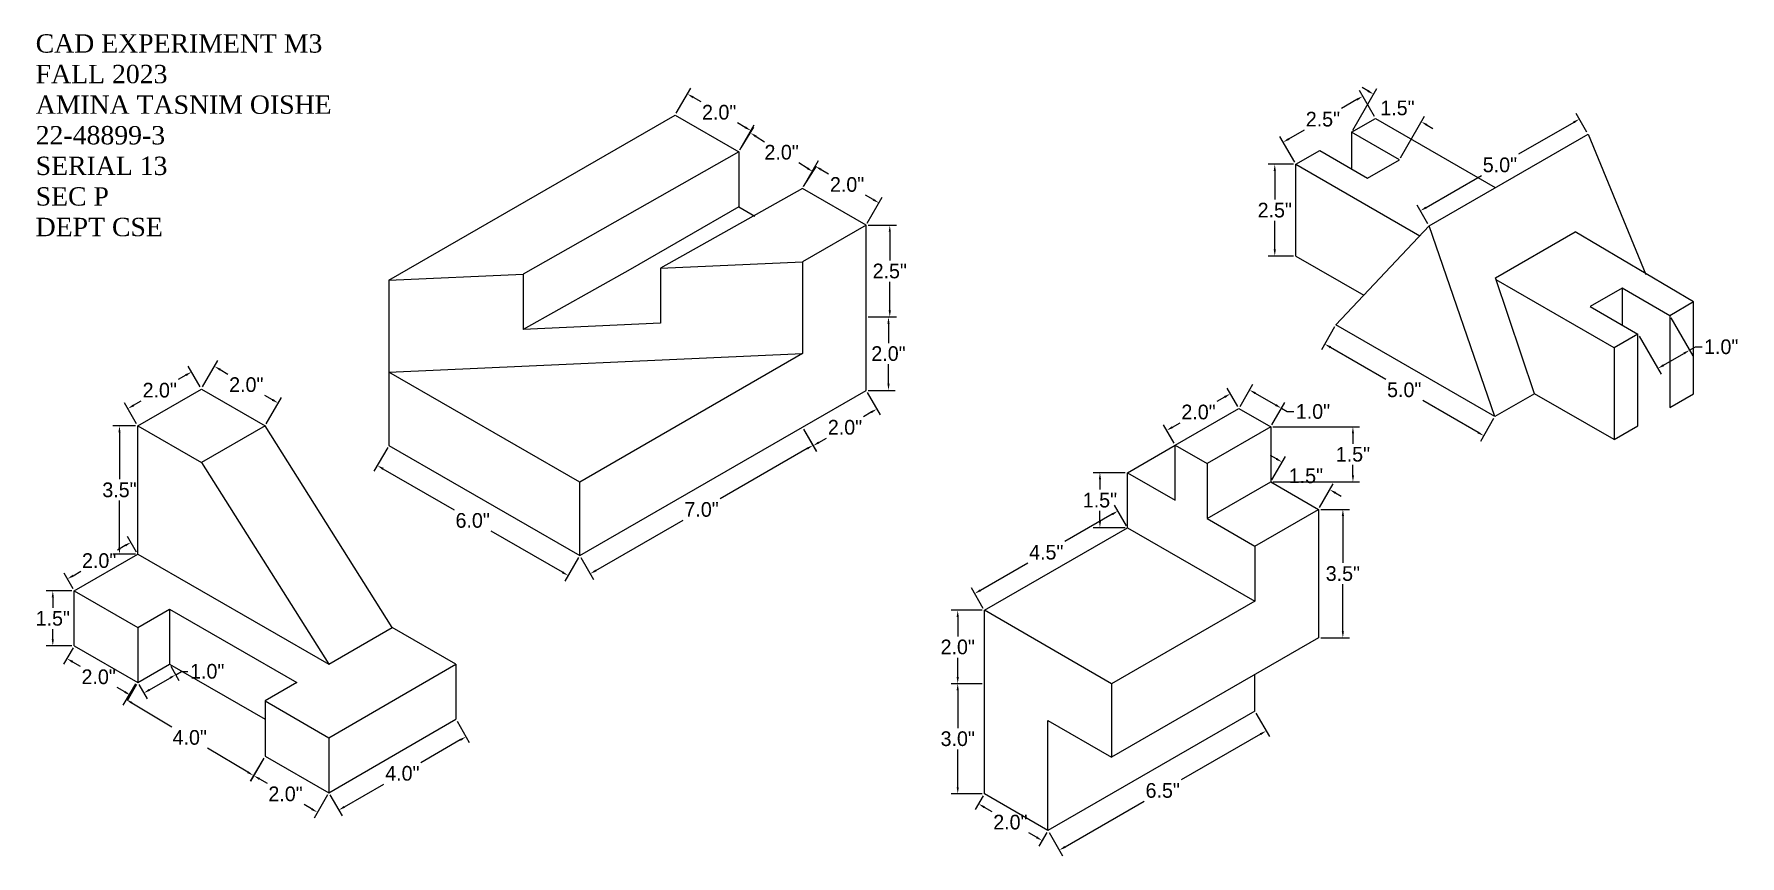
# Model space of a CAD drawing. Header units: inches. Extents: x 13 to 59.5, y 14.7 to 37.1.
import ezdxf

# ---------------------------------------------------------------- set-up
doc = ezdxf.new("R2010")
doc.units = ezdxf.units.IN
doc.header["$MEASUREMENT"] = 0
doc.dimstyles.get("Standard").update_dxf_attribs({"dimtxt": 0.4, "dimasz": 0.18, "dimexe": 0.18, "dimexo": 0.0625, "dimgap": 0.09, "dimtad": 0, "dimtih": 1, "dimtoh": 1, "dimdec": 1, "dimzin": 0, "dimdsep": 46, "dimlunit": 3, "dimtxsty": 'Standard', "dimcen": 0.09, "dimadec": 0, "dimazin": 0, "dimtfac": 1, "dimtdec": 1, "dimtofl": 0, "dimtmove": 0, "dimatfit": 3, "dimfxl": 1, "dimtolj": 1, "dimtzin": 0, "dimarcsym": 0})

# ---------------------------------------------------------------- blocks, each defined once
blk = doc.blocks.new('*D3')
at = {"color": 0, "lineweight": -2}
for p, q in [((55.287, 34.468), (54.993, 34.977)), ((54.927, 34.732), (53.42, 33.862)), ((50.909, 32.412), (52.416, 33.282)), ((50.957, 31.968), (50.663, 32.477))]:
    blk.add_line(p, q, dxfattribs=at)
at = {"color": 0}
for points in [[(54.912, 34.758), (54.942, 34.706), (55.083, 34.822)], [(50.894, 32.438), (50.924, 32.386), (50.753, 32.322)]]:
    blk.add_solid(points, dxfattribs=at)
at = {"layer": 'Defpoints', "color": 0}
for p in [(55.083, 34.822), (55.318, 34.414), (50.988, 31.914)]:
    blk.add_point(p, dxfattribs=at)
at = {"color": 0, "insert": (52.918, 33.572), "char_height": 0.4, "attachment_point": 5}
blk.add_mtext('\\A1;5.0"', dxfattribs=at)
blk = doc.blocks.new('*D4')
at = {"color": 0, "lineweight": -2}
for p, q in [((47.303, 33.589), (46.609, 33.589)), ((46.789, 33.409), (46.789, 32.629)), ((46.789, 31.269), (46.789, 32.049)), ((47.303, 31.089), (46.609, 31.089))]:
    blk.add_line(p, q, dxfattribs=at)
at = {"color": 0}
for points in [[(46.759, 33.409), (46.819, 33.409), (46.789, 33.589)], [(46.759, 31.269), (46.819, 31.269), (46.789, 31.089)]]:
    blk.add_solid(points, dxfattribs=at)
at = {"layer": 'Defpoints', "color": 0}
for p in [(46.789, 33.589), (47.366, 33.589), (47.366, 31.089)]:
    blk.add_point(p, dxfattribs=at)
at = {"color": 0, "insert": (46.789, 32.339), "char_height": 0.4, "attachment_point": 5}
blk.add_mtext('\\A1;2.5"', dxfattribs=at)
blk = doc.blocks.new('*D5')
at = {"color": 0, "lineweight": -2}
for p, q in [((48.417, 29.16), (48.058, 28.538)), ((48.304, 28.604), (49.811, 27.734)), ((52.322, 26.284), (50.816, 27.154)), ((52.747, 26.66), (52.388, 26.038))]:
    blk.add_line(p, q, dxfattribs=at)
at = {"color": 0}
for points in [[(48.319, 28.63), (48.289, 28.578), (48.148, 28.694)], [(52.337, 26.31), (52.307, 26.258), (52.478, 26.194)]]:
    blk.add_solid(points, dxfattribs=at)
at = {"layer": 'Defpoints', "color": 0}
for p in [(48.448, 29.214), (52.779, 26.714), (52.478, 26.194)]:
    blk.add_point(p, dxfattribs=at)
at = {"color": 0, "insert": (50.313, 27.444), "char_height": 0.4, "attachment_point": 5}
blk.add_mtext('\\A1;5.0"', dxfattribs=at)
blk = doc.blocks.new('*D6')
at = {"color": 0, "lineweight": -2}
for p, q in [((48.913, 34.518), (49.569, 35.655)), ((49.324, 35.589), (49.168, 35.679)), ((50.212, 33.768), (50.868, 34.905)), ((50.934, 34.659), (51.09, 34.569))]:
    blk.add_line(p, q, dxfattribs=at)
at = {"color": 0}
for points in [[(49.339, 35.615), (49.309, 35.563), (49.479, 35.499)], [(50.949, 34.685), (50.919, 34.633), (50.778, 34.749)]]:
    blk.add_solid(points, dxfattribs=at)
at = {"layer": 'Defpoints', "color": 0}
for p in [(48.881, 34.464), (50.778, 34.749), (50.181, 33.714)]:
    blk.add_point(p, dxfattribs=at)
at = {"color": 0, "insert": (50.129, 35.124), "char_height": 0.4, "attachment_point": 5}
blk.add_mtext('\\A1;1.5"', dxfattribs=at)
blk = doc.blocks.new('*D7')
at = {"color": 0, "lineweight": -2}
for p, q in [((49.027, 35.352), (48.602, 35.107)), ((49.5, 34.893), (49.092, 35.598)), ((47.173, 34.282), (47.598, 34.527)), ((47.335, 33.643), (46.927, 34.348))]:
    blk.add_line(p, q, dxfattribs=at)
at = {"color": 0}
for points in [[(49.012, 35.378), (49.042, 35.326), (49.182, 35.442)], [(47.158, 34.308), (47.188, 34.256), (47.017, 34.192)]]:
    blk.add_solid(points, dxfattribs=at)
at = {"layer": 'Defpoints', "color": 0}
for p in [(49.182, 35.442), (49.531, 34.839), (47.366, 33.589)]:
    blk.add_point(p, dxfattribs=at)
at = {"color": 0, "insert": (48.1, 34.817), "char_height": 0.4, "attachment_point": 5}
blk.add_mtext('\\A1;2.5"', dxfattribs=at)
blk = doc.blocks.new('*D8')
at = {"color": 0, "lineweight": -2}
for p, q in [((57.573, 29.41), (58.173, 28.37)), ((56.707, 28.91), (57.307, 27.87)), ((57.373, 28.116), (57.927, 28.436)), ((58.083, 28.526), (58.239, 28.616)), ((58.239, 28.616), (58.419, 28.616))]:
    blk.add_line(p, q, dxfattribs=at)
at = {"color": 0}
for points in [[(57.912, 28.462), (57.942, 28.41), (58.083, 28.526)], [(57.358, 28.142), (57.388, 28.09), (57.217, 28.026)]]:
    blk.add_solid(points, dxfattribs=at)
at = {"layer": 'Defpoints', "color": 0}
for p in [(57.542, 29.464), (56.676, 28.964), (58.083, 28.526)]:
    blk.add_point(p, dxfattribs=at)
at = {"color": 0, "insert": (58.942, 28.616), "char_height": 0.4, "attachment_point": 5}
blk.add_mtext('\\A1;1.0"', dxfattribs=at)
blk = doc.blocks.new('*D9')
at = {"color": 0, "lineweight": -2}
for p, q in [((17.602, 27.522), (18.017, 28.24)), ((18.083, 27.994), (18.291, 27.874)), ((19.503, 27.174), (19.295, 27.294)), ((19.334, 26.522), (19.749, 27.24))]:
    blk.add_line(p, q, dxfattribs=at)
at = {"color": 0}
for points in [[(18.098, 28.02), (18.068, 27.968), (17.927, 28.084)], [(19.518, 27.2), (19.488, 27.148), (19.659, 27.084)]]:
    blk.add_solid(points, dxfattribs=at)
at = {"layer": 'Defpoints', "color": 0}
for p in [(17.927, 28.084), (17.571, 27.467), (19.303, 26.467)]:
    blk.add_point(p, dxfattribs=at)
at = {"color": 0, "insert": (18.793, 27.584), "char_height": 0.4, "attachment_point": 5}
blk.add_mtext('\\A1;2.0"', dxfattribs=at)
blk = doc.blocks.new('*D10')
at = {"color": 0, "lineweight": -2}
for p, q in [((17.54, 27.522), (17.212, 28.089)), ((17.146, 27.843), (16.939, 27.723)), ((15.808, 26.522), (15.48, 27.089)), ((15.726, 27.023), (15.934, 27.143))]:
    blk.add_line(p, q, dxfattribs=at)
at = {"color": 0}
for points in [[(17.131, 27.869), (17.161, 27.817), (17.302, 27.933)], [(15.711, 27.049), (15.741, 26.997), (15.57, 26.933)]]:
    blk.add_solid(points, dxfattribs=at)
at = {"layer": 'Defpoints', "color": 0}
for p in [(17.302, 27.933), (17.571, 27.467), (15.839, 26.467)]:
    blk.add_point(p, dxfattribs=at)
at = {"color": 0, "insert": (16.436, 27.433), "char_height": 0.4, "attachment_point": 5}
blk.add_mtext('\\A1;2.0"', dxfattribs=at)
blk = doc.blocks.new('*D11')
at = {"color": 0, "lineweight": -2}
for p, q in [((15.777, 26.467), (15.16, 26.467)), ((15.34, 26.287), (15.34, 25.007)), ((15.34, 23.147), (15.34, 24.427)), ((15.777, 22.967), (15.16, 22.967))]:
    blk.add_line(p, q, dxfattribs=at)
at = {"color": 0}
for points in [[(15.31, 26.287), (15.37, 26.287), (15.34, 26.467)], [(15.31, 23.147), (15.37, 23.147), (15.34, 22.967)]]:
    blk.add_solid(points, dxfattribs=at)
at = {"layer": 'Defpoints', "color": 0}
for p in [(15.34, 26.467), (15.839, 26.467), (15.839, 22.967)]:
    blk.add_point(p, dxfattribs=at)
at = {"color": 0, "insert": (15.34, 24.717), "char_height": 0.4, "attachment_point": 5}
blk.add_mtext('\\A1;3.5"', dxfattribs=at)
blk = doc.blocks.new('*D12')
at = {"color": 0, "lineweight": -2}
for p, q in [((15.808, 23.022), (15.563, 23.446)), ((15.497, 23.2), (15.289, 23.08)), ((14.076, 22.022), (13.831, 22.446)), ((14.076, 22.38), (14.284, 22.5))]:
    blk.add_line(p, q, dxfattribs=at)
at = {"color": 0}
for points in [[(15.482, 23.226), (15.512, 23.175), (15.653, 23.29)], [(14.061, 22.406), (14.091, 22.355), (13.921, 22.29)]]:
    blk.add_solid(points, dxfattribs=at)
at = {"layer": 'Defpoints', "color": 0}
for p in [(15.839, 22.967), (13.921, 22.29), (14.107, 21.967)]:
    blk.add_point(p, dxfattribs=at)
at = {"color": 0, "insert": (14.787, 22.79), "char_height": 0.4, "attachment_point": 5}
blk.add_mtext('\\A1;2.0"', dxfattribs=at)
blk = doc.blocks.new('*D13')
at = {"color": 0, "lineweight": -2}
for p, q in [((14.044, 21.967), (13.345, 21.967)), ((13.525, 21.787), (13.525, 21.507)), ((13.525, 20.647), (13.525, 20.927)), ((14.044, 20.467), (13.345, 20.467))]:
    blk.add_line(p, q, dxfattribs=at)
at = {"color": 0}
for points in [[(13.495, 21.787), (13.555, 21.787), (13.525, 21.967)], [(13.495, 20.647), (13.555, 20.647), (13.525, 20.467)]]:
    blk.add_solid(points, dxfattribs=at)
at = {"layer": 'Defpoints', "color": 0}
for p in [(14.107, 21.967), (13.525, 20.467), (14.107, 20.467)]:
    blk.add_point(p, dxfattribs=at)
at = {"color": 0, "insert": (13.525, 21.217), "char_height": 0.4, "attachment_point": 5}
blk.add_mtext('\\A1;1.5"', dxfattribs=at)
blk = doc.blocks.new('*D14')
at = {"color": 0, "lineweight": -2}
for p, q in [((14.076, 20.413), (13.818, 19.968)), ((14.064, 20.034), (14.272, 19.914)), ((15.485, 19.214), (15.277, 19.334)), ((15.808, 19.413), (15.55, 18.968))]:
    blk.add_line(p, q, dxfattribs=at)
at = {"color": 0}
for points in [[(14.079, 20.06), (14.049, 20.008), (13.908, 20.124)], [(15.5, 19.24), (15.47, 19.188), (15.64, 19.124)]]:
    blk.add_solid(points, dxfattribs=at)
at = {"layer": 'Defpoints', "color": 0}
for p in [(14.107, 20.467), (13.908, 20.124), (15.839, 19.467)]:
    blk.add_point(p, dxfattribs=at)
at = {"color": 0, "insert": (14.774, 19.624), "char_height": 0.4, "attachment_point": 5}
blk.add_mtext('\\A1;2.0"', dxfattribs=at)
blk = doc.blocks.new('*D17')
at = {"color": 0, "lineweight": -2}
for p, q in [((19.272, 17.413), (18.905, 16.778)), ((19.151, 16.844), (19.359, 16.724)), ((21.004, 16.413), (20.637, 15.778)), ((20.571, 16.024), (20.364, 16.144))]:
    blk.add_line(p, q, dxfattribs=at)
at = {"color": 0}
for points in [[(19.166, 16.87), (19.136, 16.818), (18.995, 16.934)], [(20.586, 16.05), (20.556, 15.998), (20.727, 15.934)]]:
    blk.add_solid(points, dxfattribs=at)
at = {"layer": 'Defpoints', "color": 0}
for p in [(19.303, 17.467), (18.995, 16.934), (21.035, 16.467)]:
    blk.add_point(p, dxfattribs=at)
at = {"color": 0, "insert": (19.861, 16.434), "char_height": 0.4, "attachment_point": 5}
blk.add_mtext('\\A1;2.0"', dxfattribs=at)
blk = doc.blocks.new('*D18')
at = {"color": 0, "lineweight": -2}
for p, q in [((24.531, 18.413), (24.863, 17.838)), ((24.617, 17.904), (23.543, 17.284)), ((21.066, 16.413), (21.399, 15.838)), ((21.465, 16.084), (22.539, 16.704))]:
    blk.add_line(p, q, dxfattribs=at)
at = {"color": 0}
for points in [[(24.602, 17.929), (24.632, 17.878), (24.773, 17.994)], [(21.45, 16.109), (21.48, 16.058), (21.309, 15.994)]]:
    blk.add_solid(points, dxfattribs=at)
at = {"layer": 'Defpoints', "color": 0}
for p in [(24.499, 18.467), (24.773, 17.994), (21.035, 16.467)]:
    blk.add_point(p, dxfattribs=at)
at = {"color": 0, "insert": (23.041, 16.994), "char_height": 0.4, "attachment_point": 5}
blk.add_mtext('\\A1;4.0"', dxfattribs=at)
blk = doc.blocks.new('*D19')
at = {"color": 0, "lineweight": -2}
for p, q in [((16.159, 19.273), (16.714, 19.593)), ((16.736, 19.913), (16.96, 19.527)), ((16.87, 19.683), (17.025, 19.773)), ((17.025, 19.773), (17.205, 19.773)), ((15.87, 19.413), (16.093, 19.027))]:
    blk.add_line(p, q, dxfattribs=at)
at = {"color": 0}
for points in [[(16.699, 19.619), (16.729, 19.567), (16.87, 19.683)], [(16.144, 19.299), (16.174, 19.247), (16.003, 19.183)]]:
    blk.add_solid(points, dxfattribs=at)
at = {"layer": 'Defpoints', "color": 0}
for p in [(16.705, 19.967), (16.87, 19.683), (15.839, 19.467)]:
    blk.add_point(p, dxfattribs=at)
at = {"color": 0, "insert": (17.729, 19.773), "char_height": 0.4, "attachment_point": 5}
blk.add_mtext('\\A1;1.0"', dxfattribs=at)
blk = doc.blocks.new('*D20')
at = {"color": 0, "lineweight": -2}
for p, q in [((15.776, 19.432), (15.43, 18.853)), ((15.677, 18.915), (16.769, 18.262)), ((18.832, 17.028), (17.739, 17.682)), ((19.24, 17.36), (18.894, 16.781))]:
    blk.add_line(p, q, dxfattribs=at)
at = {"color": 0}
for points in [[(15.692, 18.941), (15.661, 18.89), (15.522, 19.008)], [(18.847, 17.054), (18.816, 17.002), (18.986, 16.936)]]:
    blk.add_solid(points, dxfattribs=at)
at = {"layer": 'Defpoints', "color": 0}
for p in [(15.808, 19.486), (19.272, 17.413), (18.986, 16.936)]:
    blk.add_point(p, dxfattribs=at)
at = {"color": 0, "insert": (17.254, 17.972), "char_height": 0.4, "attachment_point": 5}
blk.add_mtext('\\A1;4.0"', dxfattribs=at)
blk = doc.blocks.new('*D21')
at = {"color": 0, "lineweight": -2}
for p, q in [((22.641, 25.876), (22.267, 25.228)), ((22.513, 25.294), (24.453, 24.174)), ((27.397, 22.474), (25.458, 23.594)), ((27.837, 22.876), (27.463, 22.228))]:
    blk.add_line(p, q, dxfattribs=at)
at = {"color": 0}
for points in [[(22.528, 25.32), (22.498, 25.268), (22.357, 25.384)], [(27.412, 22.5), (27.382, 22.448), (27.553, 22.384)]]:
    blk.add_solid(points, dxfattribs=at)
at = {"layer": 'Defpoints', "color": 0}
for p in [(22.672, 25.93), (27.869, 22.93), (27.553, 22.384)]:
    blk.add_point(p, dxfattribs=at)
at = {"color": 0, "insert": (24.955, 23.884), "char_height": 0.4, "attachment_point": 5}
blk.add_mtext('\\A1;6.0"', dxfattribs=at)
blk = doc.blocks.new('*D22')
at = {"color": 0, "lineweight": -2}
for p, q in [((30.498, 34.984), (30.889, 35.662)), ((30.955, 35.416), (31.163, 35.296)), ((32.375, 34.596), (32.167, 34.716)), ((32.23, 33.984), (32.621, 34.662))]:
    blk.add_line(p, q, dxfattribs=at)
at = {"color": 0}
for points in [[(30.97, 35.442), (30.94, 35.39), (30.799, 35.506)], [(32.39, 34.622), (32.36, 34.57), (32.531, 34.506)]]:
    blk.add_solid(points, dxfattribs=at)
at = {"layer": 'Defpoints', "color": 0}
for p in [(30.799, 35.506), (30.467, 34.93), (32.199, 33.93)]:
    blk.add_point(p, dxfattribs=at)
at = {"color": 0, "insert": (31.665, 35.006), "char_height": 0.4, "attachment_point": 5}
blk.add_mtext('\\A1;2.0"', dxfattribs=at)
blk = doc.blocks.new('*D23')
at = {"color": 0, "lineweight": -2}
for p, q in [((33.962, 32.984), (34.371, 33.693)), ((34.437, 33.447), (34.645, 33.327)), ((35.858, 32.627), (35.65, 32.747)), ((35.694, 31.984), (36.103, 32.693))]:
    blk.add_line(p, q, dxfattribs=at)
at = {"color": 0}
for points in [[(34.452, 33.473), (34.422, 33.421), (34.281, 33.537)], [(35.873, 32.653), (35.843, 32.601), (36.013, 32.537)]]:
    blk.add_solid(points, dxfattribs=at)
at = {"layer": 'Defpoints', "color": 0}
for p in [(33.931, 32.93), (36.013, 32.537), (35.663, 31.93)]:
    blk.add_point(p, dxfattribs=at)
at = {"color": 0, "insert": (35.147, 33.037), "char_height": 0.4, "attachment_point": 5}
blk.add_mtext('\\A1;2.0"', dxfattribs=at)
blk = doc.blocks.new('*D24')
at = {"color": 0, "lineweight": -2}
for p, q in [((35.725, 31.93), (36.489, 31.93)), ((36.309, 31.75), (36.309, 30.97)), ((36.309, 29.61), (36.309, 30.39)), ((35.725, 29.43), (36.489, 29.43))]:
    blk.add_line(p, q, dxfattribs=at)
at = {"color": 0}
for points in [[(36.279, 31.75), (36.339, 31.75), (36.309, 31.93)], [(36.279, 29.61), (36.339, 29.61), (36.309, 29.43)]]:
    blk.add_solid(points, dxfattribs=at)
at = {"layer": 'Defpoints', "color": 0}
for p in [(35.663, 31.93), (35.663, 29.43), (36.309, 29.43)]:
    blk.add_point(p, dxfattribs=at)
at = {"color": 0, "insert": (36.309, 30.68), "char_height": 0.4, "attachment_point": 5}
blk.add_mtext('\\A1;2.5"', dxfattribs=at)
blk = doc.blocks.new('*D25')
at = {"color": 0, "lineweight": -2}
for p, q in [((35.725, 29.43), (36.454, 29.43)), ((36.274, 29.25), (36.274, 28.72)), ((36.274, 27.61), (36.274, 28.14)), ((35.725, 27.43), (36.454, 27.43))]:
    blk.add_line(p, q, dxfattribs=at)
at = {"color": 0}
for points in [[(36.244, 29.25), (36.304, 29.25), (36.274, 29.43)], [(36.244, 27.61), (36.304, 27.61), (36.274, 27.43)]]:
    blk.add_solid(points, dxfattribs=at)
at = {"layer": 'Defpoints', "color": 0}
for p in [(35.663, 29.43), (35.663, 27.43), (36.274, 27.43)]:
    blk.add_point(p, dxfattribs=at)
at = {"color": 0, "insert": (36.274, 28.43), "char_height": 0.4, "attachment_point": 5}
blk.add_mtext('\\A1;2.0"', dxfattribs=at)
blk = doc.blocks.new('*D26')
at = {"color": 0, "lineweight": -2}
for p, q in [((33.962, 26.376), (34.308, 25.777)), ((34.062, 25.843), (31.689, 24.473)), ((28.311, 22.523), (30.684, 23.893)), ((27.9, 22.876), (28.245, 22.277))]:
    blk.add_line(p, q, dxfattribs=at)
at = {"color": 0}
for points in [[(34.047, 25.869), (34.077, 25.817), (34.218, 25.933)], [(28.296, 22.549), (28.326, 22.497), (28.155, 22.433)]]:
    blk.add_solid(points, dxfattribs=at)
at = {"layer": 'Defpoints', "color": 0}
for p in [(33.931, 26.43), (34.218, 25.933), (27.869, 22.93)]:
    blk.add_point(p, dxfattribs=at)
at = {"color": 0, "insert": (31.186, 24.183), "char_height": 0.4, "attachment_point": 5}
blk.add_mtext('\\A1;7.0"', dxfattribs=at)
blk = doc.blocks.new('*D27')
at = {"color": 0, "lineweight": -2}
for p, q in [((35.694, 27.376), (36.046, 26.766)), ((35.8, 26.832), (35.592, 26.712)), ((33.962, 26.376), (34.314, 25.766)), ((34.38, 26.012), (34.588, 26.132))]:
    blk.add_line(p, q, dxfattribs=at)
at = {"color": 0}
for points in [[(35.785, 26.858), (35.815, 26.806), (35.956, 26.922)], [(34.365, 26.038), (34.395, 25.986), (34.224, 25.922)]]:
    blk.add_solid(points, dxfattribs=at)
at = {"layer": 'Defpoints', "color": 0}
for p in [(35.663, 27.43), (35.956, 26.922), (33.931, 26.43)]:
    blk.add_point(p, dxfattribs=at)
at = {"color": 0, "insert": (35.09, 26.422), "char_height": 0.4, "attachment_point": 5}
blk.add_mtext('\\A1;2.0"', dxfattribs=at)
blk = doc.blocks.new('*D28')
at = {"color": 0, "lineweight": -2}
for p, q in [((32.263, 34.037), (32.61, 34.597)), ((32.668, 34.349), (32.897, 34.206)), ((34.063, 33.484), (33.833, 33.626)), ((33.964, 32.983), (34.31, 33.542))]:
    blk.add_line(p, q, dxfattribs=at)
at = {"color": 0}
for points in [[(32.684, 34.374), (32.652, 34.323), (32.515, 34.444)], [(34.078, 33.51), (34.047, 33.459), (34.216, 33.389)]]:
    blk.add_solid(points, dxfattribs=at)
at = {"layer": 'Defpoints', "color": 0}
for p in [(32.23, 33.984), (34.216, 33.389), (33.931, 32.93)]:
    blk.add_point(p, dxfattribs=at)
at = {"color": 0, "insert": (33.365, 33.916), "char_height": 0.4, "attachment_point": 5}
blk.add_mtext('\\A1;2.0"', dxfattribs=at)
blk = doc.blocks.new('*D29')
at = {"color": 0, "lineweight": -2}
for p, q in [((38.821, 21.437), (37.979, 21.437)), ((38.159, 21.257), (38.159, 20.727)), ((38.159, 19.617), (38.159, 20.147)), ((38.821, 19.437), (37.979, 19.437))]:
    blk.add_line(p, q, dxfattribs=at)
at = {"color": 0}
for points in [[(38.129, 21.257), (38.189, 21.257), (38.159, 21.437)], [(38.129, 19.617), (38.189, 19.617), (38.159, 19.437)]]:
    blk.add_solid(points, dxfattribs=at)
at = {"layer": 'Defpoints', "color": 0}
for p in [(38.159, 21.437), (38.883, 21.437), (38.883, 19.437)]:
    blk.add_point(p, dxfattribs=at)
at = {"color": 0, "insert": (38.159, 20.437), "char_height": 0.4, "attachment_point": 5}
blk.add_mtext('\\A1;2.0"', dxfattribs=at)
blk = doc.blocks.new('*D30')
at = {"color": 0, "lineweight": -2}
for p, q in [((38.821, 19.437), (37.979, 19.437)), ((38.159, 19.257), (38.159, 18.227)), ((38.159, 16.617), (38.159, 17.647)), ((38.821, 16.437), (37.979, 16.437))]:
    blk.add_line(p, q, dxfattribs=at)
at = {"color": 0}
for points in [[(38.129, 19.257), (38.189, 19.257), (38.159, 19.437)], [(38.129, 16.617), (38.189, 16.617), (38.159, 16.437)]]:
    blk.add_solid(points, dxfattribs=at)
at = {"layer": 'Defpoints', "color": 0}
for p in [(38.883, 19.437), (38.159, 16.437), (38.883, 16.437)]:
    blk.add_point(p, dxfattribs=at)
at = {"color": 0, "insert": (38.159, 17.937), "char_height": 0.4, "attachment_point": 5}
blk.add_mtext('\\A1;3.0"', dxfattribs=at)
blk = doc.blocks.new('*D31')
at = {"color": 0, "lineweight": -2}
for p, q in [((38.852, 16.383), (38.636, 16.008)), ((38.881, 16.074), (39.089, 15.954)), ((40.302, 15.254), (40.094, 15.374)), ((40.584, 15.383), (40.368, 15.008))]:
    blk.add_line(p, q, dxfattribs=at)
at = {"color": 0}
for points in [[(38.896, 16.1), (38.866, 16.048), (38.726, 16.164)], [(40.317, 15.28), (40.287, 15.228), (40.458, 15.164)]]:
    blk.add_solid(points, dxfattribs=at)
at = {"layer": 'Defpoints', "color": 0}
for p in [(38.883, 16.437), (40.615, 15.437), (40.458, 15.164)]:
    blk.add_point(p, dxfattribs=at)
at = {"color": 0, "insert": (39.592, 15.664), "char_height": 0.4, "attachment_point": 5}
blk.add_mtext('\\A1;2.0"', dxfattribs=at)
blk = doc.blocks.new('*D32')
at = {"color": 0, "lineweight": -2}
for p, q in [((46.276, 18.633), (46.644, 17.996)), ((46.398, 18.062), (44.242, 16.817)), ((41.081, 14.992), (43.237, 16.237)), ((40.647, 15.383), (41.015, 14.746))]:
    blk.add_line(p, q, dxfattribs=at)
at = {"color": 0}
for points in [[(46.383, 18.088), (46.413, 18.036), (46.554, 18.152)], [(41.066, 15.018), (41.096, 14.966), (40.925, 14.902)]]:
    blk.add_solid(points, dxfattribs=at)
at = {"layer": 'Defpoints', "color": 0}
for p in [(46.245, 18.687), (40.615, 15.437), (40.925, 14.902)]:
    blk.add_point(p, dxfattribs=at)
at = {"color": 0, "insert": (43.739, 16.527), "char_height": 0.4, "attachment_point": 5}
blk.add_mtext('\\A1;6.5"', dxfattribs=at)
blk = doc.blocks.new('*D33')
at = {"color": 0, "lineweight": -2}
for p, q in [((45.78, 26.991), (45.49, 27.494)), ((45.424, 27.248), (45.216, 27.128)), ((44.048, 25.991), (43.758, 26.494)), ((44.004, 26.428), (44.212, 26.548))]:
    blk.add_line(p, q, dxfattribs=at)
at = {"color": 0}
for points in [[(45.409, 27.274), (45.439, 27.222), (45.58, 27.338)], [(43.989, 26.454), (44.019, 26.402), (43.848, 26.338)]]:
    blk.add_solid(points, dxfattribs=at)
at = {"layer": 'Defpoints', "color": 0}
for p in [(45.812, 26.937), (43.848, 26.338), (44.08, 25.937)]:
    blk.add_point(p, dxfattribs=at)
at = {"color": 0, "insert": (44.714, 26.838), "char_height": 0.4, "attachment_point": 5}
blk.add_mtext('\\A1;2.0"', dxfattribs=at)
blk = doc.blocks.new('*D34')
at = {"color": 0, "lineweight": -2}
for p, q in [((42.749, 23.741), (42.428, 24.299)), ((42.362, 24.053), (41.071, 23.308)), ((38.776, 21.983), (40.067, 22.728)), ((38.852, 21.491), (38.53, 22.049))]:
    blk.add_line(p, q, dxfattribs=at)
at = {"color": 0}
for points in [[(42.347, 24.079), (42.377, 24.027), (42.518, 24.143)], [(38.761, 22.009), (38.791, 21.957), (38.62, 21.893)]]:
    blk.add_solid(points, dxfattribs=at)
at = {"layer": 'Defpoints', "color": 0}
for p in [(42.518, 24.143), (42.781, 23.687), (38.883, 21.437)]:
    blk.add_point(p, dxfattribs=at)
at = {"color": 0, "insert": (40.569, 23.018), "char_height": 0.4, "attachment_point": 5}
blk.add_mtext('\\A1;4.5"', dxfattribs=at)
blk = doc.blocks.new('*D35')
at = {"color": 0, "lineweight": -2}
for p, q in [((42.718, 25.187), (41.85, 25.187)), ((42.03, 25.007), (42.03, 24.727)), ((42.03, 23.867), (42.03, 24.147)), ((42.718, 23.687), (41.85, 23.687))]:
    blk.add_line(p, q, dxfattribs=at)
at = {"color": 0}
for points in [[(42, 25.007), (42.06, 25.007), (42.03, 25.187)], [(42, 23.867), (42.06, 23.867), (42.03, 23.687)]]:
    blk.add_solid(points, dxfattribs=at)
at = {"layer": 'Defpoints', "color": 0}
for p in [(42.781, 25.187), (42.03, 23.687), (42.781, 23.687)]:
    blk.add_point(p, dxfattribs=at)
at = {"color": 0, "insert": (42.03, 24.437), "char_height": 0.4, "attachment_point": 5}
blk.add_mtext('\\A1;1.5"', dxfattribs=at)
blk = doc.blocks.new('*D36')
at = {"color": 0, "lineweight": -2}
for p, q in [((45.843, 26.991), (46.193, 27.598)), ((46.259, 27.352), (46.813, 27.032)), ((46.709, 26.491), (47.059, 27.098)), ((46.969, 26.942), (47.125, 26.852)), ((47.125, 26.852), (47.305, 26.852))]:
    blk.add_line(p, q, dxfattribs=at)
at = {"color": 0}
for points in [[(46.274, 27.378), (46.244, 27.326), (46.103, 27.442)], [(46.828, 27.058), (46.798, 27.006), (46.969, 26.942)]]:
    blk.add_solid(points, dxfattribs=at)
at = {"layer": 'Defpoints', "color": 0}
for p in [(45.812, 26.937), (46.969, 26.942), (46.678, 26.437)]:
    blk.add_point(p, dxfattribs=at)
at = {"color": 0, "insert": (47.829, 26.852), "char_height": 0.4, "attachment_point": 5}
blk.add_mtext('\\A1;1.0"', dxfattribs=at)
blk = doc.blocks.new('*D37')
at = {"color": 0, "lineweight": -2}
for p, q in [((48.039, 24.187), (48.823, 24.187)), ((48.643, 24.007), (48.643, 22.727)), ((48.643, 20.867), (48.643, 22.147)), ((48.039, 20.687), (48.823, 20.687))]:
    blk.add_line(p, q, dxfattribs=at)
at = {"color": 0}
for points in [[(48.613, 24.007), (48.673, 24.007), (48.643, 24.187)], [(48.613, 20.867), (48.673, 20.867), (48.643, 20.687)]]:
    blk.add_solid(points, dxfattribs=at)
at = {"layer": 'Defpoints', "color": 0}
for p in [(47.977, 24.187), (48.643, 24.187), (47.977, 20.687)]:
    blk.add_point(p, dxfattribs=at)
at = {"color": 0, "insert": (48.643, 22.437), "char_height": 0.4, "attachment_point": 5}
blk.add_mtext('\\A1;3.5"', dxfattribs=at)
blk = doc.blocks.new('*D40')
at = {"color": 0, "lineweight": -2}
for p, q in [((46.74, 26.437), (49.097, 26.437)), ((48.917, 26.257), (48.917, 25.977)), ((48.917, 25.117), (48.917, 25.397)), ((46.74, 24.937), (49.097, 24.937))]:
    blk.add_line(p, q, dxfattribs=at)
at = {"color": 0}
for points in [[(48.887, 26.257), (48.947, 26.257), (48.917, 26.437)], [(48.887, 25.117), (48.947, 25.117), (48.917, 24.937)]]:
    blk.add_solid(points, dxfattribs=at)
at = {"layer": 'Defpoints', "color": 0}
for p in [(46.678, 26.437), (46.678, 24.937), (48.917, 24.937)]:
    blk.add_point(p, dxfattribs=at)
at = {"color": 0, "insert": (48.917, 25.687), "char_height": 0.4, "attachment_point": 5}
blk.add_mtext('\\A1;1.5"', dxfattribs=at)
blk = doc.blocks.new('*D41')
at = {"color": 0, "lineweight": -2}
for p, q in [((46.832, 25.565), (46.676, 25.655)), ((46.709, 24.991), (47.078, 25.631)), ((48.008, 24.241), (48.377, 24.881)), ((48.443, 24.635), (48.599, 24.545))]:
    blk.add_line(p, q, dxfattribs=at)
at = {"color": 0}
for points in [[(46.847, 25.591), (46.817, 25.539), (46.988, 25.475)], [(48.458, 24.661), (48.428, 24.609), (48.287, 24.725)]]:
    blk.add_solid(points, dxfattribs=at)
at = {"layer": 'Defpoints', "color": 0}
for p in [(46.988, 25.475), (46.678, 24.937), (47.977, 24.187)]:
    blk.add_point(p, dxfattribs=at)
at = {"color": 0, "insert": (47.637, 25.1), "char_height": 0.4, "attachment_point": 5}
blk.add_mtext('\\A1;1.5"', dxfattribs=at)

msp = doc.modelspace()

# ---------------------------------------------------------------- linework, layer by layer
for p, q in [((22.672, 30.43), (30.467, 34.93)), ((30.467, 34.93), (32.199, 33.93)), ((48.881, 34.464), (49.531, 34.839)), ((49.531, 34.839), (52.792, 32.956)), ((50.181, 33.714), (48.881, 34.464)), ((48.881, 34.464), (48.881, 33.464)), ((50.988, 31.914), (55.318, 34.414)), ((55.318, 34.414), (56.892, 30.589)), ((32.199, 33.93), (26.327, 30.592)), ((32.199, 33.93), (32.199, 32.43)), ((47.366, 33.589), (48.015, 33.964)), ((48.015, 33.964), (49.314, 33.214)), ((47.366, 31.089), (47.366, 33.589)), ((47.366, 33.589), (50.734, 31.644)), ((49.314, 33.214), (50.181, 33.714)), ((33.931, 32.93), (30.07, 30.758)), ((35.663, 31.93), (33.931, 32.93)), ((32.199, 32.43), (29.24, 30.722)), ((32.199, 32.43), (32.632, 32.18)), ((35.663, 31.93), (33.931, 30.93)), ((35.663, 29.43), (35.663, 31.93)), ((50.988, 31.914), (48.448, 29.214)), ((52.779, 26.714), (50.988, 31.914)), ((52.797, 30.5), (54.962, 31.75)), ((58.191, 29.839), (54.962, 31.75)), ((29.24, 30.722), (26.327, 29.092)), ((30.07, 30.758), (33.931, 30.93)), ((30.07, 30.758), (30.07, 29.258)), ((33.931, 30.93), (33.931, 28.43)), ((47.366, 31.089), (49.21, 30.024)), ((22.672, 30.43), (26.327, 30.592)), ((22.672, 30.43), (22.672, 27.93)), ((26.327, 30.592), (26.327, 29.092)), ((53.861, 27.339), (52.797, 30.5)), ((56.026, 28.589), (52.816, 30.442)), ((56.243, 30.214), (55.377, 29.714)), ((57.542, 29.464), (56.243, 30.214)), ((56.243, 30.214), (56.243, 29.214)), ((58.191, 29.839), (57.542, 29.464)), ((58.191, 27.339), (58.191, 29.839)), ((30.07, 29.258), (26.327, 29.092)), ((35.663, 27.43), (35.663, 29.43)), ((55.377, 29.714), (56.676, 28.964)), ((57.542, 29.464), (57.542, 26.964)), ((52.779, 26.714), (48.448, 29.214)), ((56.676, 28.964), (56.026, 28.589)), ((56.676, 26.464), (56.676, 28.964)), ((22.672, 27.93), (33.931, 28.43)), ((33.931, 28.43), (27.869, 24.93)), ((56.026, 28.589), (56.026, 26.089)), ((22.672, 27.93), (22.672, 25.93)), ((27.869, 24.93), (22.672, 27.93)), ((15.839, 26.467), (17.571, 27.467)), ((17.571, 27.467), (19.303, 26.467)), ((33.931, 26.43), (35.663, 27.43)), ((44.08, 25.937), (45.812, 26.937)), ((45.812, 26.937), (46.678, 26.437)), ((53.861, 27.339), (52.779, 26.714)), ((56.026, 26.089), (53.861, 27.339)), ((56.026, 26.089), (53.861, 27.339)), ((57.542, 26.964), (58.191, 27.339)), ((15.839, 22.967), (15.839, 26.467)), ((15.839, 26.467), (17.571, 25.467)), ((19.303, 26.467), (17.571, 25.467)), ((22.767, 20.967), (19.303, 26.467)), ((27.869, 22.93), (33.931, 26.43)), ((46.678, 26.437), (44.946, 25.437)), ((46.678, 26.437), (46.678, 24.937)), ((56.026, 26.089), (56.676, 26.464)), ((22.672, 25.93), (27.869, 22.93)), ((42.781, 25.187), (44.08, 25.937)), ((44.08, 24.437), (44.08, 25.937)), ((44.08, 25.937), (44.946, 25.437)), ((17.571, 25.467), (21.035, 19.967)), ((42.781, 23.687), (42.781, 25.187)), ((42.781, 25.187), (44.08, 24.437)), ((44.946, 25.437), (44.946, 23.937)), ((27.869, 22.93), (27.869, 24.93)), ((44.946, 23.937), (46.678, 24.937)), ((46.678, 24.937), (47.977, 24.187)), ((46.245, 23.187), (47.977, 24.187)), ((47.977, 24.187), (47.977, 20.687)), ((38.883, 21.437), (42.781, 23.687)), ((42.781, 23.687), (46.245, 21.687)), ((44.946, 23.937), (46.245, 23.187)), ((14.107, 21.967), (15.839, 22.967)), ((15.839, 22.967), (21.035, 19.967)), ((46.245, 23.187), (46.245, 21.687)), ((14.107, 20.467), (14.107, 21.967)), ((14.107, 21.967), (15.839, 20.967)), ((15.839, 20.967), (16.705, 21.467)), ((16.705, 21.467), (20.169, 19.467)), ((16.705, 21.467), (16.705, 19.967)), ((38.883, 19.437), (38.883, 21.437)), ((42.348, 19.437), (38.883, 21.437)), ((46.245, 21.687), (42.348, 19.437)), ((15.839, 20.967), (15.839, 19.467)), ((21.035, 19.967), (22.767, 20.967)), ((24.499, 19.967), (22.767, 20.967)), ((14.107, 20.467), (15.839, 19.467)), ((47.977, 20.687), (42.348, 17.437)), ((15.839, 19.467), (16.705, 19.967)), ((16.705, 19.967), (19.303, 18.467)), ((21.035, 17.967), (24.499, 19.967)), ((24.499, 19.967), (24.499, 18.467)), ((46.245, 18.687), (46.245, 19.687)), ((20.169, 19.467), (19.303, 18.967)), ((38.883, 16.437), (38.883, 19.437)), ((42.348, 19.437), (42.348, 17.437)), ((19.303, 18.967), (21.035, 17.967)), ((19.303, 18.967), (19.303, 17.467)), ((46.245, 18.687), (40.615, 15.437)), ((21.035, 16.467), (24.499, 18.467)), ((40.615, 15.437), (40.615, 18.437)), ((40.615, 18.437), (42.348, 17.437)), ((21.035, 17.967), (21.035, 16.467)), ((19.303, 17.467), (21.035, 16.467)), ((40.615, 15.437), (38.883, 16.437))]:
    msp.add_line(p, q)

# ---------------------------------------------------------------- texts
at = {"insert": (13.059, 37.132), "char_height": 0.5, "width": 9.98456, "attachment_point": 1}
msp.add_mtext('{\\fTimes New Roman|b0|i0|c0|p18;\\C1;CAD EXPERIMENT M3\\PFALL 2023\\PAMINA TASNIM OISHE \\P22-48899-3\\PSERIAL 13\\PSEC P\\PDEPT CSE}', dxfattribs=at)

# ---------------------------------------------------------------- dimensions: what is measured, and where the dimension line sits
for p1, p2, distance, picture, middle in [((32.199, 33.93), (30.467, 34.93), -0.665, '*D22', (31.665, 35.006)), ((47.366, 33.589), (49.531, 34.839), 0.697, '*D7', (48.1, 34.817)), ((48.881, 34.464), (50.181, 33.714), 1.196, '*D6', (50.129, 35.124)), ((50.988, 31.914), (55.318, 34.414), 0.47, '*D3', (52.918, 33.572)), ((32.23, 33.984), (33.931, 32.93), 0.541, '*D28', (33.365, 33.916)), ((33.931, 32.93), (35.663, 31.93), 0.701, '*D23', (35.147, 33.037)), ((47.366, 31.089), (47.366, 33.589), 0.577, '*D4', (46.789, 32.339)), ((35.663, 31.93), (35.663, 29.43), 0.646, '*D24', (36.309, 30.68)), ((35.663, 29.43), (35.663, 27.43), 0.612, '*D25', (36.274, 28.43)), ((56.676, 28.964), (57.542, 29.464), -1.083, '*D8', (58.942, 28.616)), ((48.448, 29.214), (52.779, 26.714), -0.6, '*D5', (50.313, 27.444)), ((15.839, 26.467), (17.571, 27.467), 0.538, '*D10', (16.436, 27.433)), ((19.303, 26.467), (17.571, 27.467), -0.712, '*D9', (18.793, 27.584)), ((33.931, 26.43), (35.663, 27.43), -0.586, '*D27', (35.09, 26.422)), ((45.812, 26.937), (44.08, 25.937), -0.463, '*D33', (44.714, 26.838)), ((45.812, 26.937), (46.678, 26.437), 0.583, '*D36', (47.829, 26.852)), ((15.839, 22.967), (15.839, 26.467), 0.499, '*D11', (15.34, 24.717)), ((27.869, 22.93), (33.931, 26.43), -0.574, '*D26', (31.186, 24.183)), ((46.678, 26.437), (46.678, 24.937), 2.239, '*D40', (48.917, 25.687)), ((22.672, 25.93), (27.869, 22.93), -0.63, '*D21', (24.955, 23.884)), ((47.977, 24.187), (46.678, 24.937), -0.62, '*D41', (47.637, 25.1)), ((42.781, 25.187), (42.781, 23.687), -0.75, '*D35', (42.03, 24.437)), ((38.883, 21.437), (42.781, 23.687), 0.526, '*D34', (40.569, 23.018)), ((47.977, 20.687), (47.977, 24.187), -0.666, '*D37', (48.643, 22.437)), ((15.839, 22.967), (14.107, 21.967), -0.373, '*D12', (14.787, 22.79)), ((14.107, 21.967), (14.107, 20.467), -0.582, '*D13', (13.525, 21.217)), ((38.883, 19.437), (38.883, 21.437), 0.725, '*D29', (38.159, 20.437)), ((15.839, 19.467), (14.107, 20.467), 0.397, '*D14', (14.774, 19.624)), ((15.839, 19.467), (16.705, 19.967), -0.329, '*D19', (17.729, 19.773)), ((15.808, 19.486), (19.272, 17.413), -0.557, '*D20', (17.254, 17.972)), ((38.883, 19.437), (38.883, 16.437), -0.725, '*D30', (38.159, 17.937)), ((46.245, 18.687), (40.615, 15.437), 0.619, '*D32', (43.739, 16.527)), ((21.035, 16.467), (24.499, 18.467), -0.547, '*D18', (23.041, 16.994)), ((21.035, 16.467), (19.303, 17.467), 0.616, '*D17', (19.861, 16.434)), ((38.883, 16.437), (40.615, 15.437), -0.316, '*D31', (39.592, 15.664))]:
    dim = msp.add_aligned_dim(p1=p1, p2=p2, distance=distance, dimstyle='Standard')
    dim.commit()
    dim.dimension.update_dxf_attribs({"geometry": picture, "text_midpoint": middle})

doc.saveas('drawing.dxf')
